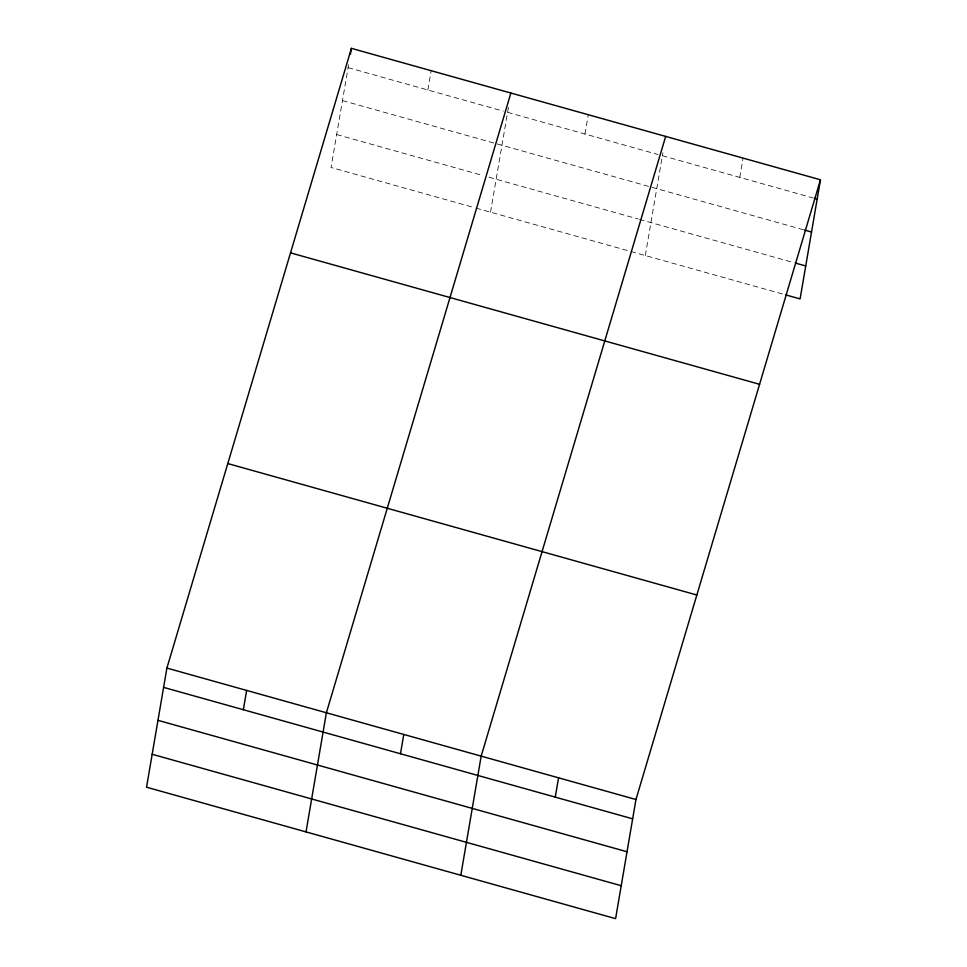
<?xml version="1.0" encoding="UTF-8"?>
<svg xmlns="http://www.w3.org/2000/svg" width="967" height="967" viewBox="0 0 967 967"><rect width="100%" height="100%" fill="white"/><g stroke="black" fill="none" stroke-linecap="round" stroke-linejoin="round"><path stroke-width="0.73" stroke-dasharray="4.83 3.63" d="M348.616 64.68L331.04 167.484L474.567 207.7M427.849 89.991L431.149 70.7M490.523 212.172L508.606 106.406M584.975 134.026L588.274 114.722M645.303 255.542L662.878 152.75M739.767 177.396L743.067 158.105M348.108 67.654L503.239 111.12M507.59 112.341L658.068 154.515M662.371 155.711L812.86 197.884M342.475 100.592L804.363 230.025M336.673 134.534L483.101 175.571M488.903 177.191L638.039 218.989M639.477 219.388L794.258 262.758M476.018 208.11L629.541 251.13M630.98 251.529L784.334 294.5"/><path stroke-width="1.45" d="M166.904 668.076L146.537 787.211L615.592 918.65L635.96 799.516L820.463 179.789L351.408 48.35L166.904 668.076L635.96 799.516M350.392 54.285L351.408 48.35M243.346 709.73L246.645 690.426M306.019 831.898L326.387 712.764L510.878 93.037M400.483 753.752L403.771 734.461M460.812 875.28L481.167 756.146L665.671 136.407M555.263 797.134L558.563 777.831M820.463 179.789L800.096 298.924L785.76 294.899M814.299 198.283L817.163 199.093M804.363 230.025L811.531 232.032M795.696 263.169L805.729 265.973M290.523 252.858L759.578 384.298M227.789 463.568L696.844 595.007M163.604 687.38L632.66 818.819M157.972 720.33L627.027 851.758M152.17 754.272L621.225 885.712"/></g></svg>
